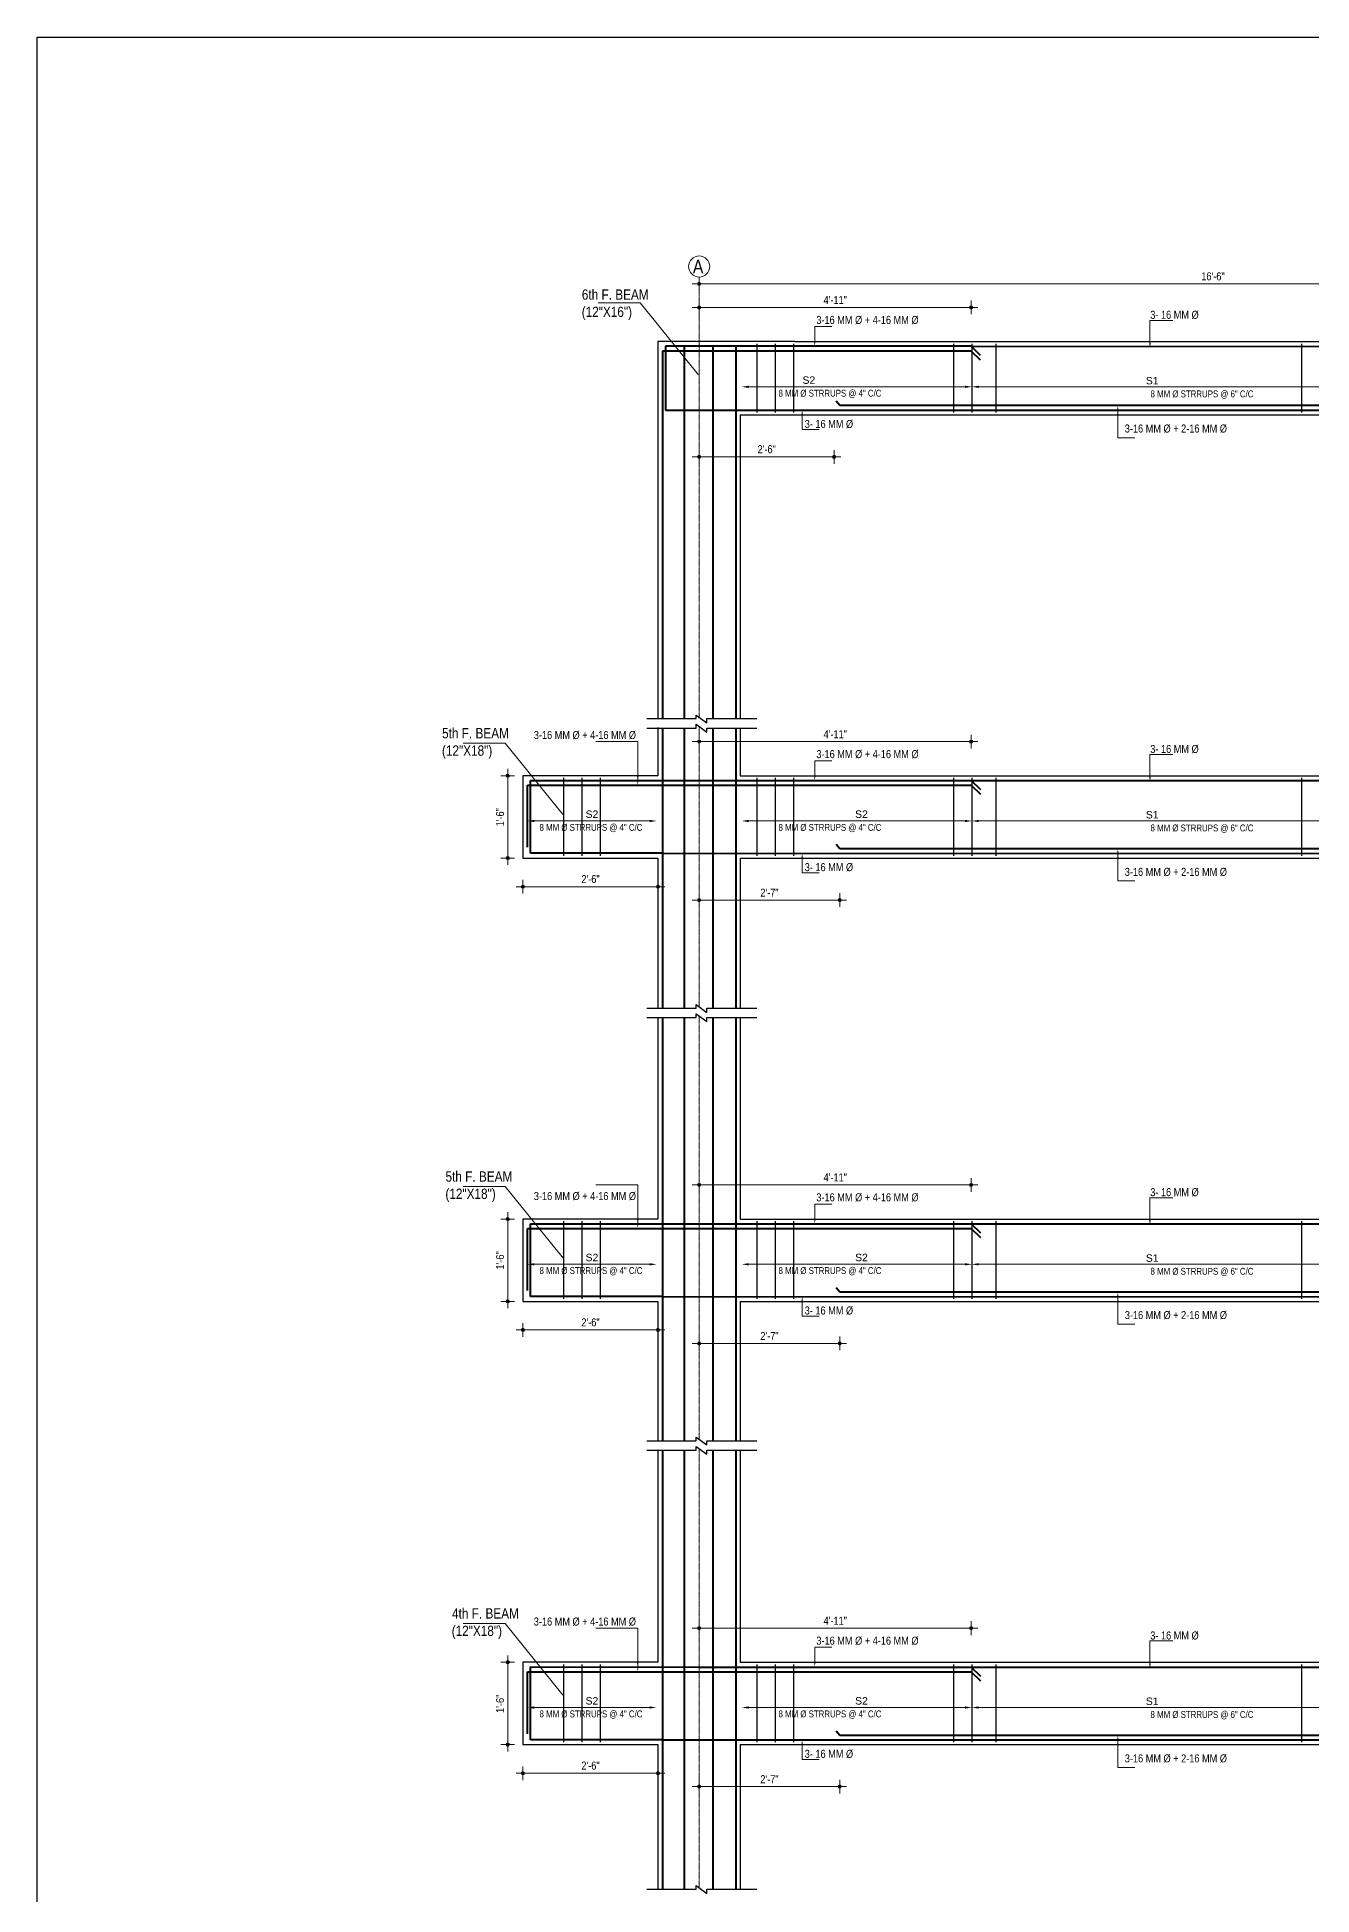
# Model space of a CAD drawing. Header units: inches. Extents: x 57837 to 133168, y 6972 to 27776.
# Drawn here: x 73178 to 74293, y 14766 to 16391 of the extents above; entities that cross this region are included whole.
import ezdxf

# ---------------------------------------------------------------- set-up
doc = ezdxf.new("R2010")
doc.units = ezdxf.units.IN
doc.header["$MEASUREMENT"] = 0
doc.linetypes.add('CENTER', pattern=[2, 1.25, -0.25, 0.25, -0.25])
doc.linetypes.add('CENTER2', pattern=[1.125, 0.75, -0.125, 0.125, -0.125])
for name, color, linetype, lineweight in [('CENTER', 9, 'CENTER', 5), ('DIM', 2, 'Continuous', 13), ('ROD', 1, 'Continuous', 40), ('STIRRUPS', 4, 'Continuous', 30)]:
    doc.layers.add(name, color=color, linetype=linetype, lineweight=lineweight)
for name, color, linetype in [('elevation', 3, 'Continuous'), ('text', 255, 'Continuous'), ('walls', 32, 'Continuous')]:
    doc.layers.add(name, color=color, linetype=linetype)
doc.styles.add('Arial', font='arial.ttf', dxfattribs={"height": 6.5})
doc.styles.get("Standard").update_dxf_attribs({"font": 'ARIALN.TTF', "height": 7})

msp = doc.modelspace()

# ---------------------------------------------------------------- hatches: boundary and pattern name
at = {"lineweight": 13}
h = msp.add_hatch(color=256, dxfattribs=at)
edge = h.paths.add_edge_path()
edge.add_arc((73757.1, 16175), 1.42, 180, 540)
h = msp.add_hatch(color=256, dxfattribs=at)
edge = h.paths.add_edge_path()
edge.add_arc((73757.1, 16154.4), 1.42, 180, 540)
h = msp.add_hatch(color=256, dxfattribs=at)
edge = h.paths.add_edge_path()
edge.add_arc((73994.9, 16154.4), 1.42, 0, 360)
h = msp.add_hatch(color=256, dxfattribs=at)
edge = h.paths.add_edge_path()
edge.add_arc((73757.1, 16023.7), 1.42, 180, 540)
h = msp.add_hatch(color=256, dxfattribs=at)
edge = h.paths.add_edge_path()
edge.add_arc((73875.1, 16023.7), 1.42, 0, 360)
h = msp.add_hatch(color=256, dxfattribs=at)
edge = h.paths.add_edge_path()
edge.add_arc((73757.1, 15774.6), 1.42, 180, 540)
h = msp.add_hatch(color=256, dxfattribs=at)
edge = h.paths.add_edge_path()
edge.add_arc((73994.9, 15774.6), 1.42, 0, 360)
h = msp.add_hatch(color=256, dxfattribs=at)
edge = h.paths.add_edge_path()
edge.add_arc((73589.7, 15744.8), 1.42, 90, 450)
h = msp.add_hatch(color=256, dxfattribs=at)
edge = h.paths.add_edge_path()
edge.add_arc((73589.7, 15672.8), 1.42, -90, 270)
h = msp.add_hatch(color=256, dxfattribs=at)
edge = h.paths.add_edge_path()
edge.add_arc((73603, 15647.7), 1.42, 180, 540)
h = msp.add_hatch(color=256, dxfattribs=at)
edge = h.paths.add_edge_path()
edge.add_arc((73721.1, 15647.7), 1.42, 0, 360)
h = msp.add_hatch(color=256, dxfattribs=at)
edge = h.paths.add_edge_path()
edge.add_arc((73757.1, 15636), 1.42, 180, 540)
h = msp.add_hatch(color=256, dxfattribs=at)
edge = h.paths.add_edge_path()
edge.add_arc((73880, 15636), 1.42, 0, 360)
h = msp.add_hatch(color=256, dxfattribs=at)
edge = h.paths.add_edge_path()
edge.add_arc((73757.1, 15386.8), 1.42, 180, 540)
h = msp.add_hatch(color=256, dxfattribs=at)
edge = h.paths.add_edge_path()
edge.add_arc((73994.9, 15386.8), 1.42, 0, 360)
h = msp.add_hatch(color=256, dxfattribs=at)
edge = h.paths.add_edge_path()
edge.add_arc((73589.7, 15357), 1.42, 90, 450)
h = msp.add_hatch(color=256, dxfattribs=at)
edge = h.paths.add_edge_path()
edge.add_arc((73589.7, 15285), 1.42, -90, 270)
h = msp.add_hatch(color=256, dxfattribs=at)
edge = h.paths.add_edge_path()
edge.add_arc((73603, 15260), 1.42, 180, 540)
h = msp.add_hatch(color=256, dxfattribs=at)
edge = h.paths.add_edge_path()
edge.add_arc((73721.1, 15260), 1.42, 0, 360)
h = msp.add_hatch(color=256, dxfattribs=at)
edge = h.paths.add_edge_path()
edge.add_arc((73757.1, 15248.2), 1.42, 180, 540)
h = msp.add_hatch(color=256, dxfattribs=at)
edge = h.paths.add_edge_path()
edge.add_arc((73880, 15248.2), 1.42, 0, 360)
h = msp.add_hatch(color=256, dxfattribs=at)
edge = h.paths.add_edge_path()
edge.add_arc((73757.1, 14999.1), 1.42, 180, 540)
h = msp.add_hatch(color=256, dxfattribs=at)
edge = h.paths.add_edge_path()
edge.add_arc((73994.9, 14999.1), 1.42, 0, 360)
h = msp.add_hatch(color=256, dxfattribs=at)
edge = h.paths.add_edge_path()
edge.add_arc((73589.7, 14969.3), 1.42, 90, 450)
h = msp.add_hatch(color=256, dxfattribs=at)
edge = h.paths.add_edge_path()
edge.add_arc((73589.7, 14897.3), 1.42, -90, 270)
h = msp.add_hatch(color=256, dxfattribs=at)
edge = h.paths.add_edge_path()
edge.add_arc((73603, 14872.2), 1.42, 180, 540)
h = msp.add_hatch(color=256, dxfattribs=at)
edge = h.paths.add_edge_path()
edge.add_arc((73721.1, 14872.2), 1.42, 0, 360)
h = msp.add_hatch(color=256, dxfattribs=at)
edge = h.paths.add_edge_path()
edge.add_arc((73757.1, 14860.5), 1.42, 180, 540)
h = msp.add_hatch(color=256, dxfattribs=at)
edge = h.paths.add_edge_path()
edge.add_arc((73880, 14860.5), 1.42, 0, 360)

# ---------------------------------------------------------------- linework, layer by layer
at = {"color": 1}
for p, q in [((73178.2, 12664.4), (73178.2, 16390.9)), ((73178.2, 16390.9), (76519.2, 16390.9))]:
    msp.add_line(p, q, dxfattribs=at)
at = {"lineweight": 13}
for p, q in [((73763.1, 16175), (73751.1, 16175)), ((73757.1, 16169), (73757.1, 16181)), ((73763.1, 16154.4), (73751.1, 16154.4)), ((73757.1, 16148.4), (73757.1, 16160.4)), ((73988.9, 16154.4), (74000.9, 16154.4)), ((73994.9, 16160.4), (73994.9, 16148.4)), ((73763.1, 16023.7), (73751.1, 16023.7)), ((73757.1, 16017.7), (73757.1, 16029.7)), ((73869.1, 16023.7), (73881.1, 16023.7)), ((73875.1, 16029.7), (73875.1, 16017.7)), ((73757.1, 15768.6), (73757.1, 15780.6)), ((73994.9, 15780.6), (73994.9, 15768.6)), ((73763.1, 15774.6), (73751.1, 15774.6)), ((73988.9, 15774.6), (74000.9, 15774.6)), ((73589.7, 15738.8), (73589.7, 15750.8)), ((73583.7, 15744.8), (73595.7, 15744.8)), ((73595.7, 15672.8), (73583.7, 15672.8)), ((73589.7, 15678.8), (73589.7, 15666.8)), ((73603, 15641.7), (73603, 15653.7)), ((73721.1, 15653.7), (73721.1, 15641.7)), ((73609, 15647.7), (73597, 15647.7)), ((73715.1, 15647.7), (73727.1, 15647.7)), ((73763.1, 15636), (73751.1, 15636)), ((73757.1, 15630), (73757.1, 15642)), ((73874, 15636), (73886, 15636)), ((73880, 15642), (73880, 15630)), ((73757.1, 15380.8), (73757.1, 15392.8)), ((73994.9, 15392.8), (73994.9, 15380.8)), ((73763.1, 15386.8), (73751.1, 15386.8)), ((73988.9, 15386.8), (74000.9, 15386.8)), ((73583.7, 15357), (73595.7, 15357)), ((73589.7, 15351), (73589.7, 15363)), ((73595.7, 15285), (73583.7, 15285)), ((73589.7, 15291), (73589.7, 15279)), ((73609, 15260), (73597, 15260)), ((73603, 15254), (73603, 15266)), ((73715.1, 15260), (73727.1, 15260)), ((73721.1, 15266), (73721.1, 15254)), ((73763.1, 15248.2), (73751.1, 15248.2)), ((73757.1, 15242.2), (73757.1, 15254.2)), ((73874, 15248.2), (73886, 15248.2)), ((73880, 15254.2), (73880, 15242.2)), ((73763.1, 14999.1), (73751.1, 14999.1)), ((73757.1, 14993.1), (73757.1, 15005.1)), ((73988.9, 14999.1), (74000.9, 14999.1)), ((73994.9, 15005.1), (73994.9, 14993.1)), ((73583.7, 14969.3), (73595.7, 14969.3)), ((73589.7, 14963.3), (73589.7, 14975.3)), ((73589.7, 14903.3), (73589.7, 14891.3)), ((73595.7, 14897.3), (73583.7, 14897.3)), ((73609, 14872.2), (73597, 14872.2)), ((73603, 14866.2), (73603, 14878.2)), ((73715.1, 14872.2), (73727.1, 14872.2)), ((73721.1, 14878.2), (73721.1, 14866.2)), ((73763.1, 14860.5), (73751.1, 14860.5)), ((73757.1, 14854.5), (73757.1, 14866.5)), ((73874, 14860.5), (73886, 14860.5)), ((73880, 14866.5), (73880, 14854.5))]:
    msp.add_line(p, q, dxfattribs=at)
for p, q in [((73721.1, 16124.5), (73721.1, 16124.5)), ((73721.1, 16124.5), (73721.1, 16124.5)), ((73721.1, 16124.5), (73721.1, 16060.9)), ((73840.9, 16124.5), (73721.1, 16124.5)), ((73721.1, 16124.5), (73721.1, 16124.5)), ((73721.1, 16124.5), (73721.1, 16124.5)), ((73840.9, 16124.5), (74548.2, 16124.5)), ((73721.1, 16060.9), (73721.1, 16060.5)), ((73721.1, 16060.5), (73721.1, 16060.5)), ((73721.1, 16060.5), (73721.1, 15794.7)), ((73793.1, 16060.5), (74512.2, 16060.5)), ((73793.1, 16060.5), (73793.1, 15794.7)), ((73721.1, 15786.9), (73721.1, 15744.8)), ((73721.1, 15786.9), (73721.1, 15744.8)), ((73721.1, 15786.5), (73721.1, 15744.8)), ((73793.1, 15786.5), (73793.1, 15744.8)), ((73721.1, 15744.8), (73603, 15744.8)), ((73603, 15744.8), (73603, 15672.8)), ((73793.1, 15744.8), (73840.9, 15744.8)), ((73840.9, 15744.8), (74512.2, 15744.8)), ((73603, 15672.8), (73721.1, 15672.8)), ((73721.1, 15672.8), (73721.1, 15541.4)), ((73793.1, 15672.8), (74512.2, 15672.8)), ((73793.1, 15672.8), (73793.1, 15541.4)), ((73721.1, 15533.6), (73721.1, 15357)), ((73721.1, 15533.6), (73721.1, 15357)), ((73721.1, 15533.2), (73721.1, 15357)), ((73793.1, 15533.2), (73793.1, 15357)), ((73721.1, 15357), (73603, 15357)), ((73603, 15357), (73603, 15285)), ((73793.1, 15357), (73840.9, 15357)), ((73840.9, 15357), (74512.2, 15357)), ((73603, 15285), (73721.1, 15285)), ((73721.1, 15285), (73721.1, 15162.9)), ((73793.1, 15285), (74512.2, 15285)), ((73793.1, 15285), (73793.1, 15162.9)), ((73721.1, 15155.2), (73721.1, 14969.3)), ((73721.1, 15155.2), (73721.1, 14969.3)), ((73721.1, 15154.8), (73721.1, 14969.3)), ((73793.1, 15154.8), (73793.1, 14969.3)), ((73721.1, 14969.3), (73603, 14969.3)), ((73603, 14969.3), (73603, 14897.3)), ((73793.1, 14969.3), (73840.9, 14969.3)), ((73840.9, 14969.3), (74512.2, 14969.3)), ((73603, 14897.3), (73721.1, 14897.3)), ((73721.1, 14897.3), (73721.1, 14770.7)), ((73793.1, 14897.3), (74512.2, 14897.3)), ((73793.1, 14897.3), (73793.1, 14770.7))]:
    msp.add_line(p, q)
for centre in [(73757.1, 16175), (73757.1, 16154.4), (73994.9, 16154.4), (73757.1, 16023.7), (73875.1, 16023.7), (73757.1, 15774.6), (73994.9, 15774.6), (73589.7, 15744.8), (73589.7, 15672.8), (73603, 15647.7), (73721.1, 15647.7), (73757.1, 15636), (73880, 15636), (73757.1, 15386.8), (73994.9, 15386.8), (73589.7, 15357), (73589.7, 15285), (73603, 15260), (73721.1, 15260), (73757.1, 15248.2), (73880, 15248.2), (73757.1, 14999.1), (73994.9, 14999.1), (73589.7, 14969.3), (73589.7, 14897.3), (73603, 14872.2), (73721.1, 14872.2), (73757.1, 14860.5), (73880, 14860.5)]:
    msp.add_circle(centre, 1.42, dxfattribs=at)
at = {"layer": 'CENTER', "linetype": 'CENTER2', "lineweight": 5}
for p, q in [((73757.1, 16181), (73757.1, 15796)), ((73757.1, 15787.9), (73757.1, 15542.7)), ((73757.1, 15534.6), (73757.1, 15164.3)), ((73757.1, 15156.2), (73757.1, 14772))]:
    msp.add_line(p, q, dxfattribs=at)
at = {"layer": 'DIM'}
for p, q in [((74544.2, 16175), (73761.1, 16175)), ((73761.1, 16154.4), (73990.9, 16154.4)), ((73761.1, 16023.7), (73871.1, 16023.7)), ((73761.1, 15774.6), (73990.9, 15774.6)), ((73589.7, 15740.8), (73589.7, 15676.8)), ((73717.1, 15647.7), (73607, 15647.7)), ((73761.1, 15636), (73876, 15636)), ((73761.1, 15386.8), (73990.9, 15386.8)), ((73589.7, 15353), (73589.7, 15289)), ((73717.1, 15260), (73607, 15260)), ((73761.1, 15248.2), (73876, 15248.2)), ((73761.1, 14999.1), (73990.9, 14999.1)), ((73589.7, 14965.3), (73589.7, 14901.3)), ((73717.1, 14872.2), (73607, 14872.2)), ((73761.1, 14860.5), (73876, 14860.5))]:
    msp.add_line(p, q, dxfattribs=at)
at = {"layer": 'DIM', "ltscale": 3}
for p, q in [((73705.6, 16158.4), (73668.9, 16158.4)), ((73755.1, 16097.1), (73705.6, 16158.4)), ((73847.2, 16060.6), (73847.2, 16047.5)), ((73847.2, 16047.5), (73862, 16047.5)), ((73587.4, 15773.3), (73550.8, 15773.3)), ((73637, 15712.1), (73587.4, 15773.3)), ((73703.4, 15774.6), (73666.7, 15774.6)), ((73703.4, 15774.6), (73666.7, 15774.6)), ((73703.4, 15740.8), (73703.4, 15774.6)), ((73703.4, 15744.6), (73703.4, 15774.6)), ((73847.2, 15672.8), (73847.2, 15659.8)), ((73847.2, 15659.8), (73862, 15659.8)), ((73587.4, 15385.6), (73550.8, 15385.6)), ((73637, 15324.3), (73587.4, 15385.6)), ((73703.4, 15386.8), (73666.7, 15386.8)), ((73703.4, 15386.8), (73666.7, 15386.8)), ((73703.4, 15353.1), (73703.4, 15386.8)), ((73703.4, 15356.9), (73703.4, 15386.8)), ((73847.2, 15285), (73847.2, 15272)), ((73847.2, 15272), (73862, 15272)), ((73587.4, 15003.1), (73550.8, 15003.1)), ((73637, 14941.8), (73587.4, 15003.1)), ((73703.4, 14999.1), (73666.7, 14999.1)), ((73703.4, 14999.1), (73666.7, 14999.1)), ((73703.4, 14965.3), (73703.4, 14999.1)), ((73703.4, 14969.1), (73703.4, 14999.1)), ((73847.2, 14897.3), (73847.2, 14884.3)), ((73847.2, 14884.3), (73862, 14884.3))]:
    msp.add_line(p, q, dxfattribs=at)
at = {"layer": 'DIM', "ltscale": 3, "extrusion": (0, 0, -1)}
for p, q in [((73858.2, 16124.6), (73858.2, 16137.7)), ((73858.2, 16137.7), (73873, 16137.7)), ((74123.2, 16064.5), (74123.2, 16040.5)), ((74123.2, 16060.6), (74123.2, 16040.5)), ((74123.2, 16040.5), (74138.1, 16040.5)), ((74123.2, 16040.5), (74138.1, 16040.5)), ((73858.2, 15744.9), (73858.2, 15757.9)), ((73858.2, 15757.9), (73873, 15757.9)), ((74123.2, 15676.8), (74123.2, 15652.8)), ((74123.2, 15672.8), (74123.2, 15652.8)), ((74123.2, 15652.8), (74138.1, 15652.8)), ((74123.2, 15652.8), (74138.1, 15652.8)), ((73858.2, 15357.1), (73858.2, 15370.1)), ((73858.2, 15370.1), (73873, 15370.1)), ((74123.2, 15289), (74123.2, 15265)), ((74123.2, 15285), (74123.2, 15265)), ((74123.2, 15265), (74138.1, 15265)), ((74123.2, 15265), (74138.1, 15265)), ((73858.2, 14969.4), (73858.2, 14982.4)), ((73858.2, 14982.4), (73873, 14982.4)), ((74123.2, 14901.3), (74123.2, 14877.3)), ((74123.2, 14897.3), (74123.2, 14877.3)), ((74123.2, 14877.3), (74138.1, 14877.3)), ((74123.2, 14877.3), (74138.1, 14877.3))]:
    msp.add_line(p, q, dxfattribs=at)
at = {"layer": 'DIM', "lineweight": 13}
for p, q in [((74151.3, 16123.4), (74151.3, 16143.1)), ((74151.3, 16143.1), (74171.2, 16143.1)), ((74151.3, 15743.7), (74151.3, 15763.4)), ((74151.3, 15763.4), (74171.2, 15763.4)), ((74151.3, 15355.9), (74151.3, 15375.6)), ((74151.3, 15375.6), (74171.2, 15375.6)), ((74151.3, 14968.2), (74151.3, 14987.9)), ((74151.3, 14987.9), (74171.2, 14987.9))]:
    msp.add_line(p, q, dxfattribs=at)
at = {"layer": 'DIM', "lineweight": 9}
for p, q in [((73800.4, 16085), (73989.6, 16085)), ((74001.6, 16085), (74303.6, 16085)), ((73713.7, 15705.2), (73613, 15705.2)), ((73800.4, 15705.2), (73989.6, 15705.2)), ((74001.6, 15705.2), (74303.6, 15705.2)), ((73713.7, 15317.4), (73613, 15317.4)), ((73800.4, 15317.4), (73989.6, 15317.4)), ((74001.6, 15317.4), (74303.6, 15317.4)), ((73713.7, 14929.7), (73613, 14929.7)), ((73800.4, 14929.7), (73989.6, 14929.7)), ((74001.6, 14929.7), (74303.6, 14929.7))]:
    msp.add_line(p, q, dxfattribs=at)
at = {"layer": 'DIM'}
msp.add_circle((73757.1, 16190.2), 9.23, dxfattribs=at)
at = {"layer": 'DIM', "ltscale": 3, "extrusion": (0, 0, -1)}
for points in [[(-73857.5, 16124.6), (-73858.2, 16120.6), (-73858.8, 16124.6)], [(-74123.9, 16064.5), (-74123.2, 16068.5), (-74122.6, 16064.5)], [(-74123.9, 16060.6), (-74123.2, 16064.6), (-74122.6, 16060.6)], [(-73857.5, 15744.9), (-73858.2, 15740.9), (-73858.8, 15744.9)], [(-74123.9, 15676.8), (-74123.2, 15680.8), (-74122.6, 15676.8)], [(-74123.9, 15672.8), (-74123.2, 15676.8), (-74122.6, 15672.8)], [(-73857.5, 15357.1), (-73858.2, 15353.1), (-73858.8, 15357.1)], [(-74123.9, 15289), (-74123.2, 15293), (-74122.6, 15289)], [(-74123.9, 15285), (-74123.2, 15289), (-74122.6, 15285)], [(-73857.5, 14969.4), (-73858.2, 14965.4), (-73858.8, 14969.4)], [(-74123.9, 14901.3), (-74123.2, 14905.3), (-74122.6, 14901.3)], [(-74123.9, 14897.3), (-74123.2, 14901.3), (-74122.6, 14897.3)]]:
    msp.add_solid(points, dxfattribs=at)
at = {"layer": 'DIM', "lineweight": 13}
for points in [[(74152, 16123.4), (74151.3, 16119.4), (74150.6, 16123.4)], [(74152, 15743.7), (74151.3, 15739.7), (74150.6, 15743.7)], [(74152, 15355.9), (74151.3, 15351.9), (74150.6, 15355.9)], [(74152, 14968.2), (74151.3, 14964.2), (74150.6, 14968.2)]]:
    msp.add_solid(points, dxfattribs=at)
at = {"layer": 'DIM', "ltscale": 3}
for points in [[(73755.6, 16097.5), (73757.6, 16094), (73754.6, 16096.7)], [(73846.5, 16060.6), (73847.2, 16064.6), (73847.8, 16060.6)], [(73704, 15744.6), (73703.4, 15740.6), (73702.7, 15744.6)], [(73704, 15740.8), (73703.4, 15736.8), (73702.7, 15740.8)], [(73637.5, 15712.5), (73639.5, 15709), (73636.5, 15711.7)], [(73846.5, 15672.8), (73847.2, 15676.8), (73847.8, 15672.8)], [(73704, 15356.9), (73703.4, 15352.9), (73702.7, 15356.9)], [(73704, 15353.1), (73703.4, 15349.1), (73702.7, 15353.1)], [(73637.5, 15324.8), (73639.5, 15321.2), (73636.5, 15323.9)], [(73846.5, 15285), (73847.2, 15289), (73847.8, 15285)], [(73704, 14969.1), (73703.4, 14965.1), (73702.7, 14969.1)], [(73704, 14965.3), (73703.4, 14961.3), (73702.7, 14965.3)], [(73637.5, 14942.2), (73639.5, 14938.7), (73636.5, 14941.4)], [(73846.5, 14897.3), (73847.2, 14901.3), (73847.8, 14897.3)]]:
    msp.add_solid(points, dxfattribs=at)
at = {"layer": 'DIM'}
for points in [[(73800.4, 16086), (73800.4, 16084), (73794.4, 16085)], [(73989.6, 16086), (73989.6, 16084), (73995.6, 16085)], [(74001.6, 16086), (74001.6, 16084), (73995.6, 16085)], [(73613, 15706.2), (73613, 15704.2), (73607, 15705.2)], [(73713.7, 15706.2), (73713.7, 15704.2), (73719.7, 15705.2)], [(73800.4, 15706.2), (73800.4, 15704.2), (73794.4, 15705.2)], [(73989.6, 15706.2), (73989.6, 15704.2), (73995.6, 15705.2)], [(74001.6, 15706.2), (74001.6, 15704.2), (73995.6, 15705.2)], [(73613, 15318.4), (73613, 15316.4), (73607, 15317.4)], [(73713.7, 15318.4), (73713.7, 15316.4), (73719.7, 15317.4)], [(73800.4, 15318.4), (73800.4, 15316.4), (73794.4, 15317.4)], [(73989.6, 15318.4), (73989.6, 15316.4), (73995.6, 15317.4)], [(74001.6, 15318.4), (74001.6, 15316.4), (73995.6, 15317.4)], [(73613, 14930.7), (73613, 14928.7), (73607, 14929.7)], [(73713.7, 14930.7), (73713.7, 14928.7), (73719.7, 14929.7)], [(73800.4, 14930.7), (73800.4, 14928.7), (73794.4, 14929.7)], [(73989.6, 14930.7), (73989.6, 14928.7), (73995.6, 14929.7)], [(74001.6, 14930.7), (74001.6, 14928.7), (73995.6, 14929.7)]]:
    msp.add_solid(points, dxfattribs=at)
at = {"layer": 'elevation'}
for p, q in [((73721.1, 15786.5), (73721.1, 15744.8)), ((73721.1, 15533.2), (73721.1, 15357)), ((73721.1, 15154.8), (73721.1, 14969.3))]:
    msp.add_line(p, q, dxfattribs=at)
at = {"layer": 'ROD'}
for p, q in [((73994.9, 16120.4), (73727.8, 16120.4)), ((73727.8, 16120.4), (73727.8, 16064.7)), ((73730.8, 16120.4), (73730.8, 16120.4)), ((73744, 16120.4), (73744, 15794.8)), ((73769, 16120.4), (73769, 15794.8)), ((73789.1, 16120.4), (73789.1, 15794.7)), ((73994.9, 16120.4), (74548.2, 16120.3)), ((74003.1, 16112.5), (73994.9, 16120.4)), ((73725.1, 16116.3), (73725.1, 15794.7)), ((73995, 16116.2), (73725.1, 16116.3)), ((73725.1, 16116.3), (73725.1, 16070)), ((74003.2, 16108.3), (73995, 16116.2)), ((73880, 16068.5), (73876.9, 16072.4)), ((73727.8, 16064.7), (74548.2, 16064.5)), ((74416.3, 16068.5), (73880, 16068.5)), ((73725.1, 15786.5), (73725.1, 15541.4)), ((73744, 15786.6), (73744, 15541.5)), ((73769, 15786.6), (73769, 15541.5)), ((73789.1, 15786.5), (73789.1, 15541.4)), ((73607, 15682.2), (73607, 15736.5)), ((73607, 15736.5), (73995, 15736.5)), ((73609.7, 15676.9), (73609.7, 15740.7)), ((73609.7, 15740.7), (73994.9, 15740.6)), ((73730.8, 15740.7), (73730.8, 15740.7)), ((73757.1, 15740.6), (74548.2, 15740.6)), ((73994.9, 15740.6), (74003.1, 15732.7)), ((73995, 15736.5), (74003.2, 15728.6)), ((73880, 15680.8), (73876.9, 15684.6)), ((73725.1, 15676.9), (73609.7, 15676.9)), ((73725.1, 15676.9), (74548.2, 15676.8)), ((74416.3, 15680.8), (73880, 15680.8)), ((73725.1, 15533.2), (73725.1, 15162.9)), ((73744, 15533.3), (73744, 15163)), ((73769, 15533.3), (73769, 15163)), ((73789.1, 15533.2), (73789.1, 15162.9)), ((73607, 15294.5), (73607, 15348.8)), ((73607, 15348.8), (73995, 15348.7)), ((73609.7, 15289.2), (73609.7, 15352.9)), ((73609.7, 15352.9), (73994.9, 15352.9)), ((73730.8, 15352.9), (73730.8, 15352.9)), ((73757.1, 15352.9), (74548.2, 15352.8)), ((73994.9, 15352.9), (74003.1, 15345)), ((73995, 15348.7), (74003.2, 15340.8)), ((73880, 15293), (73876.9, 15296.9)), ((74416.3, 15293), (73880, 15293)), ((73725.1, 15289.2), (73609.7, 15289.2)), ((73725.1, 15289.2), (74548.2, 15289)), ((73725.1, 15154.8), (73725.1, 14770.7)), ((73744, 15154.9), (73744, 14770.8)), ((73769, 15154.9), (73769, 14770.8)), ((73789.1, 15154.8), (73789.1, 14770.7)), ((73607, 14906.7), (73607, 14961)), ((73607, 14961), (73995, 14961)), ((73609.7, 14901.4), (73609.7, 14965.2)), ((73609.7, 14965.2), (73994.9, 14965.1)), ((73730.8, 14965.2), (73730.8, 14965.2)), ((73757.1, 14965.1), (74548.2, 14965.1)), ((73994.9, 14965.1), (74003.1, 14957.2)), ((73995, 14961), (74003.2, 14953.1)), ((73880, 14905.2), (73876.9, 14909.1)), ((74416.3, 14905.2), (73880, 14905.2)), ((73725.1, 14901.4), (73609.7, 14901.4)), ((73725.1, 14901.4), (74548.2, 14901.3))]:
    msp.add_line(p, q, dxfattribs=at)
at = {"layer": 'STIRRUPS'}
for p, q in [((73807.6, 16122.6), (73807.6, 16062.6)), ((73823.6, 16122.6), (73823.6, 16062.6)), ((73839.6, 16122.6), (73839.6, 16062.6)), ((73979.6, 16122.6), (73979.6, 16062.6)), ((73979.6, 16122.6), (73979.6, 16062.6)), ((73979.6, 16122.6), (73979.6, 16062.6)), ((73995.6, 16122.6), (73995.6, 16062.6)), ((73995.6, 16122.6), (73995.6, 16062.6)), ((74016.6, 16122.6), (74016.6, 16062.6)), ((74283.7, 16122.6), (74283.7, 16062.6)), ((73638.6, 15742.8), (73638.6, 15674.8)), ((73654.6, 15742.8), (73654.6, 15674.8)), ((73670.6, 15742.8), (73670.6, 15674.8)), ((73807.6, 15742.8), (73807.6, 15674.8)), ((73823.6, 15742.8), (73823.6, 15674.8)), ((73839.6, 15742.8), (73839.6, 15674.8)), ((73979.6, 15742.8), (73979.6, 15674.8)), ((73979.6, 15742.8), (73979.6, 15674.8)), ((73979.6, 15742.8), (73979.6, 15674.8)), ((73995.6, 15742.8), (73995.6, 15674.8)), ((73995.6, 15742.8), (73995.6, 15674.8)), ((74016.6, 15742.8), (74016.6, 15674.8)), ((74283.7, 15742.8), (74283.7, 15674.8)), ((73638.6, 15355.1), (73638.6, 15287.1)), ((73654.6, 15355.1), (73654.6, 15287.1)), ((73670.6, 15355.1), (73670.6, 15287.1)), ((73807.6, 15355.1), (73807.6, 15287.1)), ((73823.6, 15355.1), (73823.6, 15287.1)), ((73839.6, 15355.1), (73839.6, 15287.1)), ((73979.6, 15355.1), (73979.6, 15287.1)), ((73979.6, 15355.1), (73979.6, 15287.1)), ((73979.6, 15355.1), (73979.6, 15287.1)), ((73995.6, 15355.1), (73995.6, 15287.1)), ((73995.6, 15355.1), (73995.6, 15287.1)), ((74016.6, 15355.1), (74016.6, 15287.1)), ((74283.7, 15355.1), (74283.7, 15287.1)), ((73638.6, 14967.3), (73638.6, 14899.3)), ((73654.6, 14967.3), (73654.6, 14899.3)), ((73670.6, 14967.3), (73670.6, 14899.3)), ((73807.6, 14967.3), (73807.6, 14899.3)), ((73823.6, 14967.3), (73823.6, 14899.3)), ((73839.6, 14967.3), (73839.6, 14899.3)), ((73979.6, 14967.3), (73979.6, 14899.3)), ((73979.6, 14967.3), (73979.6, 14899.3)), ((73979.6, 14967.3), (73979.6, 14899.3)), ((73995.6, 14967.3), (73995.6, 14899.3)), ((73995.6, 14967.3), (73995.6, 14899.3)), ((74016.6, 14967.3), (74016.6, 14899.3)), ((74283.7, 14967.3), (74283.7, 14899.3))]:
    msp.add_line(p, q, dxfattribs=at)
at = {"layer": 'walls', "color": 6}
for p, q in [((73754.4, 15794.7), (73754.4, 15797.9)), ((73754.4, 15797.9), (73763.9, 15791.1)), ((73711.4, 15794.7), (73754.4, 15794.7)), ((73711.4, 15786.5), (73754.4, 15786.5)), ((73754.4, 15786.5), (73754.4, 15789.8)), ((73754.4, 15789.8), (73763.9, 15783)), ((73763.9, 15791.1), (73763.9, 15794.7)), ((73763.9, 15794.7), (73807.4, 15794.7)), ((73763.9, 15783), (73763.9, 15786.5)), ((73763.9, 15786.5), (73807.4, 15786.5)), ((73711.4, 15541.4), (73754.4, 15541.4)), ((73754.4, 15541.4), (73754.4, 15544.6)), ((73754.4, 15544.6), (73763.9, 15537.8)), ((73754.4, 15533.2), (73754.4, 15536.5)), ((73754.4, 15536.5), (73763.9, 15529.7)), ((73763.9, 15537.8), (73763.9, 15541.4)), ((73763.9, 15541.4), (73807.4, 15541.4)), ((73711.4, 15533.2), (73754.4, 15533.2)), ((73763.9, 15529.7), (73763.9, 15533.2)), ((73763.9, 15533.2), (73807.4, 15533.2)), ((73711.4, 15162.9), (73754.4, 15162.9)), ((73754.4, 15162.9), (73754.4, 15166.2)), ((73754.4, 15166.2), (73763.9, 15159.4)), ((73763.9, 15159.4), (73763.9, 15162.9)), ((73763.9, 15162.9), (73807.4, 15162.9)), ((73711.4, 15154.8), (73754.4, 15154.8)), ((73754.4, 15154.8), (73754.4, 15158)), ((73754.4, 15158), (73763.9, 15151.3)), ((73763.9, 15151.3), (73763.9, 15154.8)), ((73763.9, 15154.8), (73807.4, 15154.8)), ((73754.4, 14770.7), (73754.4, 14773.9)), ((73754.4, 14773.9), (73763.9, 14767.1)), ((73711.4, 14770.7), (73754.4, 14770.7)), ((73763.9, 14767.1), (73763.9, 14770.7)), ((73763.9, 14770.7), (73807.4, 14770.7))]:
    msp.add_line(p, q, dxfattribs=at)

# ---------------------------------------------------------------- texts
at = {"layer": 'DIM'}
for s, p in [('16\'-6"', (74196.2, 16178.1)), ('4\'-11"', (73865.9, 16157.4)), ('2\'-6"', (73808.2, 16026.9)), ('4\'-11"', (73865.9, 15777.6)), ('2\'-6"', (73654.1, 15650.9)), ('2\'-7"', (73810.6, 15639)), ('4\'-11"', (73865.9, 15389.9)), ('2\'-6"', (73654.1, 15263.1)), ('2\'-7"', (73810.6, 15251.2)), ('4\'-11"', (73865.9, 15002.1)), ('2\'-6"', (73654.1, 14875.4)), ('2\'-7"', (73810.6, 14863.5))]:
    msp.add_text(s, height=7, dxfattribs=at).set_placement(p)
at = {"layer": 'DIM', "style": 'Arial'}
for s, p in [('S2', (73847.5, 16087.6)), ('S1', (74147.7, 16087.1)), ('S2', (73657.8, 15707.9)), ('S2', (73893.5, 15707.9)), ('S1', (74147.7, 15707.4)), ('S2', (73657.8, 15320.1)), ('S2', (73893.5, 15320.1)), ('S1', (74147.7, 15319.6)), ('S2', (73657.8, 14932.3)), ('S2', (73893.5, 14932.3)), ('S1', (74147.7, 14931.9))]:
    msp.add_text(s, height=6.5, dxfattribs=at).set_placement(p)
at = {"layer": 'DIM'}
for p in [(73586.5, 15700.5), (73586.5, 15312.8), (73586.5, 14925)]:
    msp.add_text('1\'-6"', height=7, rotation=90, dxfattribs=at).set_placement(p)
at = {"layer": 'text'}
for s, height, p in [('A', 12, (73751.6, 16184.2)), ('6th F. BEAM', 9, (73654.5, 16161.2)), ('(12"X16")', 9, (73654.4, 16146.1)), ('3-16 MM Ø + 4-16 MM Ø', 7, (73859.6, 16140)), ('3- 16 MM Ø', 7, (74151.6, 16144.5)), ('8 MM Ø STRRUPS @ 4" C/C', 6, (73826.5, 16076.4)), ('8 MM Ø STRRUPS @ 6" C/C', 6, (74151.8, 16075.8)), ('3- 16 MM Ø', 7, (73849.4, 16049)), ('3-16 MM Ø + 2-16 MM Ø', 7, (74129.3, 16045)), ('5th F. BEAM', 9, (73532.3, 15777.5)), ('3-16 MM Ø + 4-16 MM Ø', 7, (73612.5, 15776.9)), ('(12"X18")', 9, (73532.2, 15762.3)), ('3-16 MM Ø + 4-16 MM Ø', 7, (73859.6, 15760.2)), ('3- 16 MM Ø', 7, (74151.6, 15764.7)), ('8 MM Ø STRRUPS @ 4" C/C', 6, (73617.5, 15696.6)), ('8 MM Ø STRRUPS @ 4" C/C', 6, (73826.5, 15696.6)), ('8 MM Ø STRRUPS @ 6" C/C', 6, (74151.8, 15696.1)), ('3- 16 MM Ø', 7, (73849.4, 15661.3)), ('3-16 MM Ø + 2-16 MM Ø', 7, (74129.3, 15657.2)), ('5th F. BEAM', 9, (73535.3, 15389.7)), ('(12"X18")', 9, (73535.2, 15374.6)), ('3-16 MM Ø + 4-16 MM Ø', 7, (73612.5, 15373.6)), ('3-16 MM Ø + 4-16 MM Ø', 7, (73859.6, 15372.5)), ('3- 16 MM Ø', 7, (74151.6, 15377)), ('8 MM Ø STRRUPS @ 4" C/C', 6, (73617.5, 15308.9)), ('8 MM Ø STRRUPS @ 4" C/C', 6, (73826.5, 15308.9)), ('8 MM Ø STRRUPS @ 6" C/C', 6, (74151.8, 15308.3)), ('3- 16 MM Ø', 7, (73849.4, 15273.5)), ('3-16 MM Ø + 2-16 MM Ø', 7, (74129.3, 15269.5)), ('4th F. BEAM', 9, (73541, 15007.5)), ('(12"X18")', 9, (73540.7, 14992.3)), ('3-16 MM Ø + 4-16 MM Ø', 7, (73612.5, 15001.4)), ('3-16 MM Ø + 4-16 MM Ø', 7, (73859.6, 14984.7)), ('3- 16 MM Ø', 7, (74151.6, 14989.2)), ('8 MM Ø STRRUPS @ 4" C/C', 6, (73617.5, 14921.1)), ('8 MM Ø STRRUPS @ 4" C/C', 6, (73826.5, 14921.1)), ('8 MM Ø STRRUPS @ 6" C/C', 6, (74151.8, 14920.6)), ('3- 16 MM Ø', 7, (73849.4, 14885.7)), ('3-16 MM Ø + 2-16 MM Ø', 7, (74129.3, 14881.7))]:
    msp.add_text(s, height=height, dxfattribs=at).set_placement(p)

doc.saveas('drawing.dxf')
